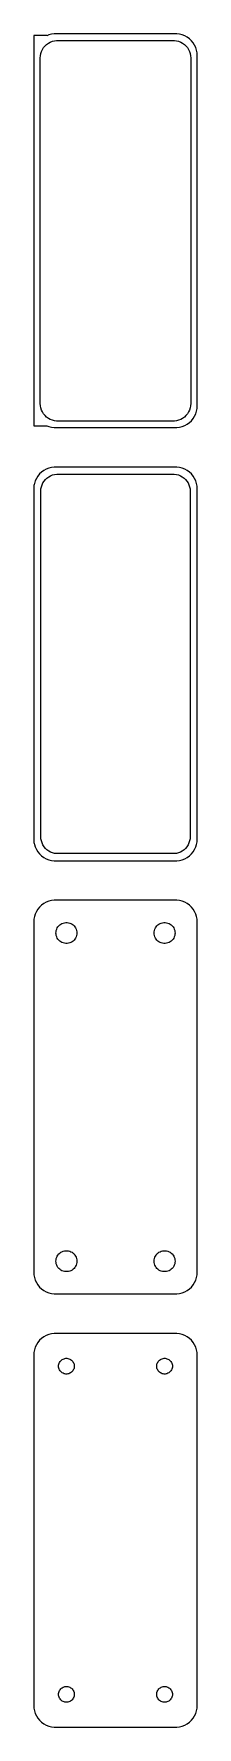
# Model space of a CAD drawing. Header units: metres. Extents: x -19 to 19, y 252 to 639.
import ezdxf

# ---------------------------------------------------------------- set-up
doc = ezdxf.new("R2010")
doc.units = ezdxf.units.M

msp = doc.modelspace()

# ---------------------------------------------------------------- linework, layer by layer
for p, q in [((-15.75, 638.615), (-18.75, 638.615)), ((-18.75, 638.615), (-18.75, 549.385)), ((-15.2951, 638.755), (-15.75, 638.575)), ((-15.75, 638.575), (-15.75, 638.615)), ((-14.6869, 638.911), (-15.2951, 638.755)), ((-14.0639, 638.99), (-14.6869, 638.911)), ((14.0639, 638.99), (-14.0639, 638.99)), ((14.6869, 638.911), (14.0639, 638.99)), ((15.2951, 638.755), (14.6869, 638.911)), ((15.8789, 638.524), (15.2951, 638.755)), ((16.4291, 638.222), (15.8789, 638.524)), ((-17.1243, 634.495), (-16.9691, 634.972)), ((-16.9691, 634.972), (-16.7552, 635.427)), ((-16.7552, 635.427), (-16.4861, 635.851)), ((-16.4861, 635.851), (-16.1659, 636.238)), ((-16.1659, 636.238), (-15.7997, 636.582)), ((-15.7997, 636.582), (-15.3933, 636.877)), ((-15.3933, 636.877), (-14.9531, 637.119)), ((-14.9531, 637.119), (-14.4861, 637.304)), ((-14.4861, 637.304), (-13.9995, 637.429)), ((-13.9995, 637.429), (-13.5012, 637.492)), ((-13.5012, 637.492), (13.5012, 637.492)), ((13.5012, 637.492), (13.9995, 637.429)), ((13.9995, 637.429), (14.4861, 637.304)), ((14.4861, 637.304), (14.9531, 637.119)), ((14.9531, 637.119), (15.3933, 636.877)), ((15.3933, 636.877), (15.7997, 636.582)), ((15.7997, 636.582), (16.1659, 636.238)), ((16.1659, 636.238), (16.4861, 635.851)), ((16.9371, 637.853), (16.4291, 638.222)), ((16.4861, 635.851), (16.7552, 635.427)), ((16.7552, 635.427), (16.9691, 634.972)), ((17.3948, 637.423), (16.9371, 637.853)), ((16.9691, 634.972), (17.1243, 634.495)), ((17.7951, 636.939), (17.3948, 637.423)), ((18.1315, 636.409), (17.7951, 636.939)), ((18.3989, 635.841), (18.1315, 636.409)), ((18.5929, 635.243), (18.3989, 635.841)), ((18.7106, 634.627), (18.5929, 635.243)), ((-17.25, 633.5), (-17.2184, 634.001)), ((-17.25, 554.5), (-17.25, 633.5)), ((-17.2184, 634.001), (-17.1243, 634.495)), ((17.1243, 634.495), (17.2184, 634.001)), ((17.2184, 634.001), (17.25, 633.5)), ((17.25, 633.5), (17.25, 554.5)), ((18.75, 634), (18.7106, 634.627)), ((18.75, 554), (18.75, 634)), ((-17.2184, 553.999), (-17.25, 554.5)), ((-17.1243, 553.505), (-17.2184, 553.999)), ((-16.9691, 553.028), (-17.1243, 553.505)), ((17.1243, 553.505), (16.9691, 553.028)), ((17.2184, 553.999), (17.1243, 553.505)), ((17.25, 554.5), (17.2184, 553.999)), ((18.7106, 553.373), (18.75, 554)), ((-16.7552, 552.573), (-16.9691, 553.028)), ((-16.4861, 552.149), (-16.7552, 552.573)), ((-16.1659, 551.762), (-16.4861, 552.149)), ((-15.7997, 551.418), (-16.1659, 551.762)), ((-15.3933, 551.123), (-15.7997, 551.418)), ((-14.9531, 550.881), (-15.3933, 551.123)), ((-14.4861, 550.696), (-14.9531, 550.881)), ((-13.9995, 550.571), (-14.4861, 550.696)), ((-13.5012, 550.508), (-13.9995, 550.571)), ((13.5012, 550.508), (-13.5012, 550.508)), ((13.9995, 550.571), (13.5012, 550.508)), ((14.4861, 550.696), (13.9995, 550.571)), ((14.9531, 550.881), (14.4861, 550.696)), ((15.3933, 551.123), (14.9531, 550.881)), ((15.7997, 551.418), (15.3933, 551.123)), ((16.1659, 551.762), (15.7997, 551.418)), ((15.8789, 549.476), (16.4291, 549.778)), ((16.4861, 552.149), (16.1659, 551.762)), ((16.4291, 549.778), (16.9371, 550.147)), ((16.7552, 552.573), (16.4861, 552.149)), ((16.9691, 553.028), (16.7552, 552.573)), ((16.9371, 550.147), (17.3948, 550.577)), ((17.3948, 550.577), (17.7951, 551.061)), ((17.7951, 551.061), (18.1315, 551.591)), ((18.1315, 551.591), (18.3989, 552.159)), ((18.3989, 552.159), (18.5929, 552.757)), ((18.5929, 552.757), (18.7106, 553.373)), ((-18.75, 549.385), (-15.75, 549.385)), ((-15.75, 549.385), (-15.75, 549.425)), ((-15.75, 549.425), (-15.2951, 549.245)), ((-15.2951, 549.245), (-14.6869, 549.089)), ((-14.6869, 549.089), (-14.0639, 549.01)), ((-14.0639, 549.01), (14.0639, 549.01)), ((14.0639, 549.01), (14.6869, 549.089)), ((14.6869, 549.089), (15.2951, 549.245)), ((15.2951, 549.245), (15.8789, 549.476)), ((-17.7951, 537.939), (-18.1315, 537.409)), ((-17.3948, 538.423), (-17.7951, 537.939)), ((-16.9371, 538.853), (-17.3948, 538.423)), ((-16.4291, 539.222), (-16.9371, 538.853)), ((-15.8789, 539.524), (-16.4291, 539.222)), ((-15.2951, 539.755), (-15.8789, 539.524)), ((-15.3251, 537.77), (-14.8989, 538.004)), ((-14.6869, 539.911), (-15.2951, 539.755)), ((-14.8989, 538.004), (-14.4467, 538.183)), ((-14.0639, 539.99), (-14.6869, 539.911)), ((-14.4467, 538.183), (-13.9756, 538.304)), ((14.0639, 539.99), (-14.0639, 539.99)), ((-13.9756, 538.304), (-13.4932, 538.365)), ((-13.4932, 538.365), (13.4932, 538.365)), ((13.4932, 538.365), (13.9756, 538.304)), ((13.9756, 538.304), (14.4467, 538.183)), ((14.6869, 539.911), (14.0639, 539.99)), ((14.4467, 538.183), (14.8989, 538.004)), ((15.2951, 539.755), (14.6869, 539.911)), ((14.8989, 538.004), (15.3251, 537.77)), ((15.8789, 539.524), (15.2951, 539.755)), ((16.4291, 539.222), (15.8789, 539.524)), ((16.9371, 538.853), (16.4291, 539.222)), ((17.3948, 538.423), (16.9371, 538.853)), ((17.7951, 537.939), (17.3948, 538.423)), ((18.1315, 537.409), (17.7951, 537.939)), ((-18.65, 535.944), (-18.75, 535.944)), ((-18.75, 535.944), (-18.75, 454.056)), ((-18.5929, 536.243), (-18.65, 535.944)), ((-18.3989, 536.841), (-18.5929, 536.243)), ((-18.1315, 537.409), (-18.3989, 536.841)), ((-17.1226, 534.5), (-17.0921, 534.985)), ((-17.1226, 455.5), (-17.1226, 534.5)), ((-17.0921, 534.985), (-17.001, 535.463)), ((-17.001, 535.463), (-16.8507, 535.926)), ((-16.8507, 535.926), (-16.6436, 536.366)), ((-16.6436, 536.366), (-16.383, 536.776)), ((-16.383, 536.776), (-16.073, 537.151)), ((-16.073, 537.151), (-15.7185, 537.484)), ((-15.7185, 537.484), (-15.3251, 537.77)), ((15.3251, 537.77), (15.7185, 537.484)), ((15.7185, 537.484), (16.073, 537.151)), ((16.073, 537.151), (16.383, 536.776)), ((16.383, 536.776), (16.6436, 536.366)), ((16.6436, 536.366), (16.8507, 535.926)), ((16.8507, 535.926), (17.001, 535.463)), ((17.001, 535.463), (17.0921, 534.985)), ((17.0921, 534.985), (17.1226, 534.5)), ((17.1226, 534.5), (17.1226, 455.5)), ((18.3989, 536.841), (18.1315, 537.409)), ((18.5929, 536.243), (18.3989, 536.841)), ((18.7106, 535.627), (18.5929, 536.243)), ((18.75, 535), (18.7106, 535.627)), ((18.75, 455), (18.75, 535)), ((-18.75, 454.056), (-18.65, 454.056)), ((-18.65, 454.056), (-18.5929, 453.757)), ((-18.5929, 453.757), (-18.3989, 453.159)), ((-18.3989, 453.159), (-18.1315, 452.591)), ((-17.0921, 455.015), (-17.1226, 455.5)), ((-17.001, 454.537), (-17.0921, 455.015)), ((-16.8507, 454.074), (-17.001, 454.537)), ((-16.6436, 453.634), (-16.8507, 454.074)), ((-16.383, 453.224), (-16.6436, 453.634)), ((-16.073, 452.849), (-16.383, 453.224)), ((-15.7185, 452.516), (-16.073, 452.849)), ((16.073, 452.849), (15.7185, 452.516)), ((16.383, 453.224), (16.073, 452.849)), ((16.6436, 453.634), (16.383, 453.224)), ((16.8507, 454.074), (16.6436, 453.634)), ((17.001, 454.537), (16.8507, 454.074)), ((17.0921, 455.015), (17.001, 454.537)), ((17.1226, 455.5), (17.0921, 455.015)), ((18.1315, 452.591), (18.3989, 453.159)), ((18.3989, 453.159), (18.5929, 453.757)), ((18.5929, 453.757), (18.7106, 454.373)), ((18.7106, 454.373), (18.75, 455)), ((-18.1315, 452.591), (-17.7951, 452.061)), ((-17.7951, 452.061), (-17.3948, 451.577)), ((-17.3948, 451.577), (-16.9371, 451.147)), ((-16.9371, 451.147), (-16.4291, 450.778)), ((-16.4291, 450.778), (-15.8789, 450.476)), ((-15.8789, 450.476), (-15.2951, 450.245)), ((-15.3251, 452.23), (-15.7185, 452.516)), ((-14.8989, 451.996), (-15.3251, 452.23)), ((-15.2951, 450.245), (-14.6869, 450.089)), ((-14.4467, 451.817), (-14.8989, 451.996)), ((-14.6869, 450.089), (-14.0639, 450.01)), ((-13.9756, 451.696), (-14.4467, 451.817)), ((-14.0639, 450.01), (14.0639, 450.01)), ((-13.4932, 451.635), (-13.9756, 451.696)), ((13.4932, 451.635), (-13.4932, 451.635)), ((13.9756, 451.696), (13.4932, 451.635)), ((14.4467, 451.817), (13.9756, 451.696)), ((14.0639, 450.01), (14.6869, 450.089)), ((14.8989, 451.996), (14.4467, 451.817)), ((14.6869, 450.089), (15.2951, 450.245)), ((15.3251, 452.23), (14.8989, 451.996)), ((15.2951, 450.245), (15.8789, 450.476)), ((15.7185, 452.516), (15.3251, 452.23)), ((15.8789, 450.476), (16.4291, 450.778)), ((16.4291, 450.778), (16.9371, 451.147)), ((16.9371, 451.147), (17.3948, 451.577)), ((17.3948, 451.577), (17.7951, 452.061)), ((17.7951, 452.061), (18.1315, 452.591)), ((-18.3989, 437.841), (-18.5929, 437.243)), ((-18.1315, 438.409), (-18.3989, 437.841)), ((-17.7951, 438.939), (-18.1315, 438.409)), ((-17.3948, 439.423), (-17.7951, 438.939)), ((-16.9371, 439.853), (-17.3948, 439.423)), ((-16.4291, 440.222), (-16.9371, 439.853)), ((-15.8789, 440.524), (-16.4291, 440.222)), ((-15.2951, 440.755), (-15.8789, 440.524)), ((-14.6869, 440.911), (-15.2951, 440.755)), ((-14.0639, 440.99), (-14.6869, 440.911)), ((14.0639, 440.99), (-14.0639, 440.99)), ((14.6869, 440.911), (14.0639, 440.99)), ((15.2951, 440.755), (14.6869, 440.911)), ((15.8789, 440.524), (15.2951, 440.755)), ((16.4291, 440.222), (15.8789, 440.524)), ((16.9371, 439.853), (16.4291, 440.222)), ((17.3948, 439.423), (16.9371, 439.853)), ((17.7951, 438.939), (17.3948, 439.423)), ((18.1315, 438.409), (17.7951, 438.939)), ((18.3989, 437.841), (18.1315, 438.409)), ((18.5929, 437.243), (18.3989, 437.841)), ((-18.7106, 436.627), (-18.75, 436)), ((-18.75, 436), (-18.75, 356)), ((-18.5929, 437.243), (-18.7106, 436.627)), ((-13.65, 433.5), (-13.6311, 433.801)), ((-13.6311, 433.199), (-13.65, 433.5)), ((-13.6311, 433.801), (-13.5746, 434.097)), ((-13.5746, 434.097), (-13.4815, 434.383)), ((-13.4815, 434.383), (-13.3531, 434.656)), ((-13.3531, 434.656), (-13.1916, 434.911)), ((-13.1916, 434.911), (-12.9995, 435.143)), ((-12.9995, 435.143), (-12.7798, 435.349)), ((-12.7798, 435.349), (-12.536, 435.526)), ((-12.536, 435.526), (-12.2719, 435.672)), ((-12.2719, 435.672), (-11.9916, 435.783)), ((-11.9916, 435.783), (-11.6997, 435.857)), ((-11.6997, 435.857), (-11.4007, 435.895)), ((-11.4007, 435.895), (-11.0993, 435.895)), ((-11.0993, 435.895), (-10.8003, 435.857)), ((-10.8003, 435.857), (-10.5083, 435.783)), ((-10.5083, 435.783), (-10.2281, 435.672)), ((-10.2281, 435.672), (-9.964, 435.526)), ((-9.964, 435.526), (-9.72017, 435.349)), ((-9.72017, 435.349), (-9.50047, 435.143)), ((-9.50047, 435.143), (-9.30835, 434.911)), ((-9.30835, 434.911), (-9.14685, 434.656)), ((-9.14685, 434.656), (-9.01852, 434.383)), ((-9.01852, 434.383), (-8.9254, 434.097)), ((-8.9254, 434.097), (-8.86891, 433.801)), ((-8.86891, 433.801), (-8.84999, 433.5)), ((-8.84999, 433.5), (-8.86891, 433.199)), ((8.84999, 433.5), (8.86891, 433.801)), ((8.86891, 433.199), (8.84999, 433.5)), ((8.86891, 433.801), (8.9254, 434.097)), ((8.9254, 434.097), (9.01852, 434.383)), ((9.01852, 434.383), (9.14685, 434.656)), ((9.14685, 434.656), (9.30835, 434.911)), ((9.30835, 434.911), (9.50047, 435.143)), ((9.50047, 435.143), (9.72017, 435.349)), ((9.72017, 435.349), (9.964, 435.526)), ((9.964, 435.526), (10.2281, 435.672)), ((10.2281, 435.672), (10.5083, 435.783)), ((10.5083, 435.783), (10.8003, 435.857)), ((10.8003, 435.857), (11.0993, 435.895)), ((11.0993, 435.895), (11.4007, 435.895)), ((11.4007, 435.895), (11.6997, 435.857)), ((11.6997, 435.857), (11.9916, 435.783)), ((11.9916, 435.783), (12.2719, 435.672)), ((12.2719, 435.672), (12.536, 435.526)), ((12.536, 435.526), (12.7798, 435.349)), ((12.7798, 435.349), (12.9995, 435.143)), ((12.9995, 435.143), (13.1916, 434.911)), ((13.1916, 434.911), (13.3531, 434.656)), ((13.3531, 434.656), (13.4815, 434.383)), ((13.4815, 434.383), (13.5746, 434.097)), ((13.5746, 434.097), (13.6311, 433.801)), ((13.6311, 433.801), (13.65, 433.5)), ((13.65, 433.5), (13.6311, 433.199)), ((18.7106, 436.627), (18.5929, 437.243)), ((18.75, 436), (18.7106, 436.627)), ((18.75, 356), (18.75, 436)), ((-13.5746, 432.903), (-13.6311, 433.199)), ((-13.4815, 432.617), (-13.5746, 432.903)), ((-13.3531, 432.344), (-13.4815, 432.617)), ((-13.1916, 432.089), (-13.3531, 432.344)), ((-12.9995, 431.857), (-13.1916, 432.089)), ((-12.7798, 431.651), (-12.9995, 431.857)), ((-12.536, 431.474), (-12.7798, 431.651)), ((-12.2719, 431.328), (-12.536, 431.474)), ((-11.9916, 431.217), (-12.2719, 431.328)), ((-11.6997, 431.143), (-11.9916, 431.217)), ((-11.4007, 431.105), (-11.6997, 431.143)), ((-11.0993, 431.105), (-11.4007, 431.105)), ((-10.8003, 431.143), (-11.0993, 431.105)), ((-10.5083, 431.217), (-10.8003, 431.143)), ((-10.2281, 431.328), (-10.5083, 431.217)), ((-9.964, 431.474), (-10.2281, 431.328)), ((-9.72017, 431.651), (-9.964, 431.474)), ((-9.50047, 431.857), (-9.72017, 431.651)), ((-9.30835, 432.089), (-9.50047, 431.857)), ((-9.14685, 432.344), (-9.30835, 432.089)), ((-9.01852, 432.617), (-9.14685, 432.344)), ((-8.9254, 432.903), (-9.01852, 432.617)), ((-8.86891, 433.199), (-8.9254, 432.903)), ((8.9254, 432.903), (8.86891, 433.199)), ((9.01852, 432.617), (8.9254, 432.903)), ((9.14685, 432.344), (9.01852, 432.617)), ((9.30835, 432.089), (9.14685, 432.344)), ((9.50047, 431.857), (9.30835, 432.089)), ((9.72017, 431.651), (9.50047, 431.857)), ((9.964, 431.474), (9.72017, 431.651)), ((10.2281, 431.328), (9.964, 431.474)), ((10.5083, 431.217), (10.2281, 431.328)), ((10.8003, 431.143), (10.5083, 431.217)), ((11.0993, 431.105), (10.8003, 431.143)), ((11.4007, 431.105), (11.0993, 431.105)), ((11.6997, 431.143), (11.4007, 431.105)), ((11.9916, 431.217), (11.6997, 431.143)), ((12.2719, 431.328), (11.9916, 431.217)), ((12.536, 431.474), (12.2719, 431.328)), ((12.7798, 431.651), (12.536, 431.474)), ((12.9995, 431.857), (12.7798, 431.651)), ((13.1916, 432.089), (12.9995, 431.857)), ((13.3531, 432.344), (13.1916, 432.089)), ((13.4815, 432.617), (13.3531, 432.344)), ((13.5746, 432.903), (13.4815, 432.617)), ((13.6311, 433.199), (13.5746, 432.903)), ((-13.3531, 359.656), (-13.1916, 359.911)), ((-13.1916, 359.911), (-12.9995, 360.143)), ((-12.9995, 360.143), (-12.7798, 360.349)), ((-12.7798, 360.349), (-12.536, 360.526)), ((-12.536, 360.526), (-12.2719, 360.672)), ((-12.2719, 360.672), (-11.9916, 360.783)), ((-11.9916, 360.783), (-11.6997, 360.857)), ((-11.6997, 360.857), (-11.4007, 360.895)), ((-11.4007, 360.895), (-11.0993, 360.895)), ((-11.0993, 360.895), (-10.8003, 360.857)), ((-10.8003, 360.857), (-10.5083, 360.783)), ((-10.5083, 360.783), (-10.2281, 360.672)), ((-10.2281, 360.672), (-9.964, 360.526)), ((-9.964, 360.526), (-9.72017, 360.349)), ((-9.72017, 360.349), (-9.50047, 360.143)), ((-9.50047, 360.143), (-9.30835, 359.911)), ((-9.30835, 359.911), (-9.14685, 359.656)), ((9.14685, 359.656), (9.30835, 359.911)), ((9.30835, 359.911), (9.50047, 360.143)), ((9.50047, 360.143), (9.72017, 360.349)), ((9.72017, 360.349), (9.964, 360.526)), ((9.964, 360.526), (10.2281, 360.672)), ((10.2281, 360.672), (10.5083, 360.783)), ((10.5083, 360.783), (10.8003, 360.857)), ((10.8003, 360.857), (11.0993, 360.895)), ((11.0993, 360.895), (11.4007, 360.895)), ((11.4007, 360.895), (11.6997, 360.857)), ((11.6997, 360.857), (11.9916, 360.783)), ((11.9916, 360.783), (12.2719, 360.672)), ((12.2719, 360.672), (12.536, 360.526)), ((12.536, 360.526), (12.7798, 360.349)), ((12.7798, 360.349), (12.9995, 360.143)), ((12.9995, 360.143), (13.1916, 359.911)), ((13.1916, 359.911), (13.3531, 359.656)), ((-13.65, 358.5), (-13.6311, 358.801)), ((-13.6311, 358.199), (-13.65, 358.5)), ((-13.6311, 358.801), (-13.5746, 359.097)), ((-13.5746, 357.903), (-13.6311, 358.199)), ((-13.5746, 359.097), (-13.4815, 359.383)), ((-13.4815, 357.617), (-13.5746, 357.903)), ((-13.4815, 359.383), (-13.3531, 359.656)), ((-13.3531, 357.344), (-13.4815, 357.617)), ((-13.1916, 357.089), (-13.3531, 357.344)), ((-12.9995, 356.857), (-13.1916, 357.089)), ((-12.7798, 356.651), (-12.9995, 356.857)), ((-12.536, 356.474), (-12.7798, 356.651)), ((-12.2719, 356.328), (-12.536, 356.474)), ((-11.9916, 356.217), (-12.2719, 356.328)), ((-11.6997, 356.143), (-11.9916, 356.217)), ((-11.4007, 356.105), (-11.6997, 356.143)), ((-11.0993, 356.105), (-11.4007, 356.105)), ((-10.8003, 356.143), (-11.0993, 356.105)), ((-10.5083, 356.217), (-10.8003, 356.143)), ((-10.2281, 356.328), (-10.5083, 356.217)), ((-9.964, 356.474), (-10.2281, 356.328)), ((-9.72017, 356.651), (-9.964, 356.474)), ((-9.50047, 356.857), (-9.72017, 356.651)), ((-9.30835, 357.089), (-9.50047, 356.857)), ((-9.14685, 357.344), (-9.30835, 357.089)), ((-9.14685, 359.656), (-9.01852, 359.383)), ((-9.01852, 357.617), (-9.14685, 357.344)), ((-9.01852, 359.383), (-8.9254, 359.097)), ((-8.9254, 357.903), (-9.01852, 357.617)), ((-8.9254, 359.097), (-8.86891, 358.801)), ((-8.86891, 358.199), (-8.9254, 357.903)), ((-8.86891, 358.801), (-8.84999, 358.5)), ((-8.84999, 358.5), (-8.86891, 358.199)), ((8.84999, 358.5), (8.86891, 358.801)), ((8.86891, 358.199), (8.84999, 358.5)), ((8.86891, 358.801), (8.9254, 359.097)), ((8.9254, 357.903), (8.86891, 358.199)), ((8.9254, 359.097), (9.01852, 359.383)), ((9.01852, 357.617), (8.9254, 357.903)), ((9.01852, 359.383), (9.14685, 359.656)), ((9.14685, 357.344), (9.01852, 357.617)), ((9.30835, 357.089), (9.14685, 357.344)), ((9.50047, 356.857), (9.30835, 357.089)), ((9.72017, 356.651), (9.50047, 356.857)), ((9.964, 356.474), (9.72017, 356.651)), ((10.2281, 356.328), (9.964, 356.474)), ((10.5083, 356.217), (10.2281, 356.328)), ((10.8003, 356.143), (10.5083, 356.217)), ((11.0993, 356.105), (10.8003, 356.143)), ((11.4007, 356.105), (11.0993, 356.105)), ((11.6997, 356.143), (11.4007, 356.105)), ((11.9916, 356.217), (11.6997, 356.143)), ((12.2719, 356.328), (11.9916, 356.217)), ((12.536, 356.474), (12.2719, 356.328)), ((12.7798, 356.651), (12.536, 356.474)), ((12.9995, 356.857), (12.7798, 356.651)), ((13.1916, 357.089), (12.9995, 356.857)), ((13.3531, 357.344), (13.1916, 357.089)), ((13.3531, 359.656), (13.4815, 359.383)), ((13.4815, 357.617), (13.3531, 357.344)), ((13.4815, 359.383), (13.5746, 359.097)), ((13.5746, 357.903), (13.4815, 357.617)), ((13.5746, 359.097), (13.6311, 358.801)), ((13.6311, 358.199), (13.5746, 357.903)), ((13.6311, 358.801), (13.65, 358.5)), ((13.65, 358.5), (13.6311, 358.199)), ((-18.75, 356), (-18.7106, 355.373)), ((-18.7106, 355.373), (-18.5929, 354.757)), ((-18.5929, 354.757), (-18.3989, 354.159)), ((-18.3989, 354.159), (-18.1315, 353.591)), ((-18.1315, 353.591), (-17.7951, 353.061)), ((-17.7951, 353.061), (-17.3948, 352.577)), ((-17.3948, 352.577), (-16.9371, 352.147)), ((16.9371, 352.147), (17.3948, 352.577)), ((17.3948, 352.577), (17.7951, 353.061)), ((17.7951, 353.061), (18.1315, 353.591)), ((18.1315, 353.591), (18.3989, 354.159)), ((18.3989, 354.159), (18.5929, 354.757)), ((18.5929, 354.757), (18.7106, 355.373)), ((18.7106, 355.373), (18.75, 356)), ((-16.9371, 352.147), (-16.4291, 351.778)), ((-16.4291, 351.778), (-15.8789, 351.476)), ((-15.8789, 351.476), (-15.2951, 351.245)), ((-15.2951, 351.245), (-14.6869, 351.089)), ((-14.6869, 351.089), (-14.0639, 351.01)), ((-14.0639, 351.01), (14.0639, 351.01)), ((14.0639, 351.01), (14.6869, 351.089)), ((14.6869, 351.089), (15.2951, 351.245)), ((15.2951, 351.245), (15.8789, 351.476)), ((15.8789, 351.476), (16.4291, 351.778)), ((16.4291, 351.778), (16.9371, 352.147)), ((-16.9371, 340.853), (-17.3948, 340.423)), ((-16.4291, 341.222), (-16.9371, 340.853)), ((-15.8789, 341.524), (-16.4291, 341.222)), ((-15.2951, 341.755), (-15.8789, 341.524)), ((-14.6869, 341.911), (-15.2951, 341.755)), ((-14.0639, 341.99), (-14.6869, 341.911)), ((14.0639, 341.99), (-14.0639, 341.99)), ((14.6869, 341.911), (14.0639, 341.99)), ((15.2951, 341.755), (14.6869, 341.911)), ((15.8789, 341.524), (15.2951, 341.755)), ((16.4291, 341.222), (15.8789, 341.524)), ((16.9371, 340.853), (16.4291, 341.222)), ((17.3948, 340.423), (16.9371, 340.853)), ((-18.7106, 337.627), (-18.75, 337)), ((-18.75, 337), (-18.75, 257)), ((-18.5929, 338.243), (-18.7106, 337.627)), ((-18.3989, 338.841), (-18.5929, 338.243)), ((-18.1315, 339.409), (-18.3989, 338.841)), ((-17.7951, 339.939), (-18.1315, 339.409)), ((-17.3948, 340.423), (-17.7951, 339.939)), ((17.7951, 339.939), (17.3948, 340.423)), ((18.1315, 339.409), (17.7951, 339.939)), ((18.3989, 338.841), (18.1315, 339.409)), ((18.5929, 338.243), (18.3989, 338.841)), ((18.7106, 337.627), (18.5929, 338.243)), ((18.75, 337), (18.7106, 337.627)), ((18.75, 257), (18.75, 337)), ((-13.05, 334.5), (-13.0358, 334.726)), ((-13.0358, 334.274), (-13.05, 334.5)), ((-13.0358, 334.726), (-12.9934, 334.948)), ((-12.9934, 334.052), (-13.0358, 334.274)), ((-12.9934, 334.948), (-12.9236, 335.163)), ((-12.9236, 333.837), (-12.9934, 334.052)), ((-12.9236, 335.163), (-12.8273, 335.367)), ((-12.8273, 333.633), (-12.9236, 333.837)), ((-12.8273, 335.367), (-12.7062, 335.558)), ((-12.7062, 333.442), (-12.8273, 333.633)), ((-12.7062, 335.558), (-12.5621, 335.732)), ((-12.5621, 333.268), (-12.7062, 333.442)), ((-12.5621, 335.732), (-12.3974, 335.887)), ((-12.3974, 333.113), (-12.5621, 333.268)), ((-12.3974, 335.887), (-12.2145, 336.02)), ((-12.2145, 332.98), (-12.3974, 333.113)), ((-12.2145, 336.02), (-12.0164, 336.129)), ((-12.0164, 332.871), (-12.2145, 332.98)), ((-12.0164, 336.129), (-11.8062, 336.212)), ((-11.8062, 332.788), (-12.0164, 332.871)), ((-11.8062, 336.212), (-11.5873, 336.268)), ((-11.5873, 336.268), (-11.363, 336.296)), ((-11.363, 336.296), (-11.137, 336.296)), ((-11.137, 336.296), (-10.9127, 336.268)), ((-10.9127, 336.268), (-10.6938, 336.212)), ((-10.6938, 336.212), (-10.4836, 336.129)), ((-10.4836, 332.871), (-10.6938, 332.788)), ((-10.4836, 336.129), (-10.2855, 336.02)), ((-10.2855, 332.98), (-10.4836, 332.871)), ((-10.2855, 336.02), (-10.1026, 335.887)), ((-10.1026, 333.113), (-10.2855, 332.98)), ((-10.1026, 335.887), (-9.93785, 335.732)), ((-9.93785, 333.268), (-10.1026, 333.113)), ((-9.93785, 335.732), (-9.79376, 335.558)), ((-9.79376, 333.442), (-9.93785, 333.268)), ((-9.79376, 335.558), (-9.67264, 335.367)), ((-9.67264, 333.633), (-9.79376, 333.442)), ((-9.67264, 335.367), (-9.5764, 335.163)), ((-9.5764, 333.837), (-9.67264, 333.633)), ((-9.5764, 335.163), (-9.50655, 334.948)), ((-9.50655, 334.052), (-9.5764, 333.837)), ((-9.50655, 334.948), (-9.46419, 334.726)), ((-9.46419, 334.274), (-9.50655, 334.052)), ((-9.46419, 334.726), (-9.45, 334.5)), ((-9.45, 334.5), (-9.46419, 334.274)), ((9.45, 334.5), (9.46419, 334.726)), ((9.46419, 334.274), (9.45, 334.5)), ((9.46419, 334.726), (9.50655, 334.948)), ((9.50655, 334.052), (9.46419, 334.274)), ((9.50655, 334.948), (9.5764, 335.163)), ((9.5764, 333.837), (9.50655, 334.052)), ((9.5764, 335.163), (9.67264, 335.367)), ((9.67264, 333.633), (9.5764, 333.837)), ((9.67264, 335.367), (9.79376, 335.558)), ((9.79376, 333.442), (9.67264, 333.633)), ((9.79376, 335.558), (9.93785, 335.732)), ((9.93785, 333.268), (9.79376, 333.442)), ((9.93785, 335.732), (10.1026, 335.887)), ((10.1026, 333.113), (9.93785, 333.268)), ((10.1026, 335.887), (10.2855, 336.02)), ((10.2855, 332.98), (10.1026, 333.113)), ((10.2855, 336.02), (10.4836, 336.129)), ((10.4836, 332.871), (10.2855, 332.98)), ((10.4836, 336.129), (10.6938, 336.212)), ((10.6938, 332.788), (10.4836, 332.871)), ((10.6938, 336.212), (10.9127, 336.268)), ((10.9127, 336.268), (11.137, 336.296)), ((11.137, 336.296), (11.363, 336.296)), ((11.363, 336.296), (11.5873, 336.268)), ((11.5873, 336.268), (11.8062, 336.212)), ((11.8062, 336.212), (12.0164, 336.129)), ((12.0164, 332.871), (11.8062, 332.788)), ((12.0164, 336.129), (12.2145, 336.02)), ((12.2145, 332.98), (12.0164, 332.871)), ((12.2145, 336.02), (12.3974, 335.887)), ((12.3974, 333.113), (12.2145, 332.98)), ((12.3974, 335.887), (12.5621, 335.732)), ((12.5621, 333.268), (12.3974, 333.113)), ((12.5621, 335.732), (12.7062, 335.558)), ((12.7062, 333.442), (12.5621, 333.268)), ((12.7062, 335.558), (12.8273, 335.367)), ((12.8273, 333.633), (12.7062, 333.442)), ((12.8273, 335.367), (12.9236, 335.163)), ((12.9236, 333.837), (12.8273, 333.633)), ((12.9236, 335.163), (12.9934, 334.948)), ((12.9934, 334.052), (12.9236, 333.837)), ((12.9934, 334.948), (13.0358, 334.726)), ((13.0358, 334.274), (12.9934, 334.052)), ((13.0358, 334.726), (13.05, 334.5)), ((13.05, 334.5), (13.0358, 334.274)), ((-11.5873, 332.732), (-11.8062, 332.788)), ((-11.363, 332.704), (-11.5873, 332.732)), ((-11.137, 332.704), (-11.363, 332.704)), ((-10.9127, 332.732), (-11.137, 332.704)), ((-10.6938, 332.788), (-10.9127, 332.732)), ((10.9127, 332.732), (10.6938, 332.788)), ((11.137, 332.704), (10.9127, 332.732)), ((11.363, 332.704), (11.137, 332.704)), ((11.5873, 332.732), (11.363, 332.704)), ((11.8062, 332.788), (11.5873, 332.732)), ((-13.05, 259.5), (-13.0358, 259.726)), ((-13.0358, 259.274), (-13.05, 259.5)), ((-13.0358, 259.726), (-12.9934, 259.948)), ((-12.9934, 259.948), (-12.9236, 260.163)), ((-12.9236, 260.163), (-12.8273, 260.367)), ((-12.8273, 260.367), (-12.7062, 260.558)), ((-12.7062, 260.558), (-12.5621, 260.732)), ((-12.5621, 260.732), (-12.3974, 260.887)), ((-12.3974, 260.887), (-12.2145, 261.02)), ((-12.2145, 261.02), (-12.0164, 261.129)), ((-12.0164, 261.129), (-11.8062, 261.212)), ((-11.8062, 261.212), (-11.5873, 261.268)), ((-11.5873, 261.268), (-11.363, 261.296)), ((-11.363, 261.296), (-11.137, 261.296)), ((-11.137, 261.296), (-10.9127, 261.268)), ((-10.9127, 261.268), (-10.6938, 261.212)), ((-10.6938, 261.212), (-10.4836, 261.129)), ((-10.4836, 261.129), (-10.2855, 261.02)), ((-10.2855, 261.02), (-10.1026, 260.887)), ((-10.1026, 260.887), (-9.93785, 260.732)), ((-9.93785, 260.732), (-9.79376, 260.558)), ((-9.79376, 260.558), (-9.67264, 260.367)), ((-9.67264, 260.367), (-9.5764, 260.163)), ((-9.5764, 260.163), (-9.50655, 259.948)), ((-9.50655, 259.948), (-9.46419, 259.726)), ((-9.46419, 259.726), (-9.45, 259.5)), ((-9.45, 259.5), (-9.46419, 259.274)), ((9.45, 259.5), (9.46419, 259.726)), ((9.46419, 259.274), (9.45, 259.5)), ((9.46419, 259.726), (9.50655, 259.948)), ((9.50655, 259.948), (9.5764, 260.163)), ((9.5764, 260.163), (9.67264, 260.367)), ((9.67264, 260.367), (9.79376, 260.558)), ((9.79376, 260.558), (9.93785, 260.732)), ((9.93785, 260.732), (10.1026, 260.887)), ((10.1026, 260.887), (10.2855, 261.02)), ((10.2855, 261.02), (10.4836, 261.129)), ((10.4836, 261.129), (10.6938, 261.212)), ((10.6938, 261.212), (10.9127, 261.268)), ((10.9127, 261.268), (11.137, 261.296)), ((11.137, 261.296), (11.363, 261.296)), ((11.363, 261.296), (11.5873, 261.268)), ((11.5873, 261.268), (11.8062, 261.212)), ((11.8062, 261.212), (12.0164, 261.129)), ((12.0164, 261.129), (12.2145, 261.02)), ((12.2145, 261.02), (12.3974, 260.887)), ((12.3974, 260.887), (12.5621, 260.732)), ((12.5621, 260.732), (12.7062, 260.558)), ((12.7062, 260.558), (12.8273, 260.367)), ((12.8273, 260.367), (12.9236, 260.163)), ((12.9236, 260.163), (12.9934, 259.948)), ((12.9934, 259.948), (13.0358, 259.726)), ((13.0358, 259.726), (13.05, 259.5)), ((13.05, 259.5), (13.0358, 259.274)), ((-18.75, 257), (-18.7106, 256.373)), ((-18.7106, 256.373), (-18.5929, 255.757)), ((-18.5929, 255.757), (-18.3989, 255.159)), ((-12.9934, 259.052), (-13.0358, 259.274)), ((-12.9236, 258.837), (-12.9934, 259.052)), ((-12.8273, 258.633), (-12.9236, 258.837)), ((-12.7062, 258.442), (-12.8273, 258.633)), ((-12.5621, 258.268), (-12.7062, 258.442)), ((-12.3974, 258.113), (-12.5621, 258.268)), ((-12.2145, 257.98), (-12.3974, 258.113)), ((-12.0164, 257.871), (-12.2145, 257.98)), ((-11.8062, 257.788), (-12.0164, 257.871)), ((-11.5873, 257.732), (-11.8062, 257.788)), ((-11.363, 257.704), (-11.5873, 257.732)), ((-11.137, 257.704), (-11.363, 257.704)), ((-10.9127, 257.732), (-11.137, 257.704)), ((-10.6938, 257.788), (-10.9127, 257.732)), ((-10.4836, 257.871), (-10.6938, 257.788)), ((-10.2855, 257.98), (-10.4836, 257.871)), ((-10.1026, 258.113), (-10.2855, 257.98)), ((-9.93785, 258.268), (-10.1026, 258.113)), ((-9.79376, 258.442), (-9.93785, 258.268)), ((-9.67264, 258.633), (-9.79376, 258.442)), ((-9.5764, 258.837), (-9.67264, 258.633)), ((-9.50655, 259.052), (-9.5764, 258.837)), ((-9.46419, 259.274), (-9.50655, 259.052)), ((9.50655, 259.052), (9.46419, 259.274)), ((9.5764, 258.837), (9.50655, 259.052)), ((9.67264, 258.633), (9.5764, 258.837)), ((9.79376, 258.442), (9.67264, 258.633)), ((9.93785, 258.268), (9.79376, 258.442)), ((10.1026, 258.113), (9.93785, 258.268)), ((10.2855, 257.98), (10.1026, 258.113)), ((10.4836, 257.871), (10.2855, 257.98)), ((10.6938, 257.788), (10.4836, 257.871)), ((10.9127, 257.732), (10.6938, 257.788)), ((11.137, 257.704), (10.9127, 257.732)), ((11.363, 257.704), (11.137, 257.704)), ((11.5873, 257.732), (11.363, 257.704)), ((11.8062, 257.788), (11.5873, 257.732)), ((12.0164, 257.871), (11.8062, 257.788)), ((12.2145, 257.98), (12.0164, 257.871)), ((12.3974, 258.113), (12.2145, 257.98)), ((12.5621, 258.268), (12.3974, 258.113)), ((12.7062, 258.442), (12.5621, 258.268)), ((12.8273, 258.633), (12.7062, 258.442)), ((12.9236, 258.837), (12.8273, 258.633)), ((12.9934, 259.052), (12.9236, 258.837)), ((13.0358, 259.274), (12.9934, 259.052)), ((18.3989, 255.159), (18.5929, 255.757)), ((18.5929, 255.757), (18.7106, 256.373)), ((18.7106, 256.373), (18.75, 257)), ((-18.3989, 255.159), (-18.1315, 254.591)), ((-18.1315, 254.591), (-17.7951, 254.061)), ((-17.7951, 254.061), (-17.3948, 253.577)), ((-17.3948, 253.577), (-16.9371, 253.147)), ((-16.9371, 253.147), (-16.4291, 252.778)), ((-16.4291, 252.778), (-15.8789, 252.476)), ((-15.8789, 252.476), (-15.2951, 252.245)), ((-15.2951, 252.245), (-14.6869, 252.089)), ((-14.6869, 252.089), (-14.0639, 252.01)), ((-14.0639, 252.01), (14.0639, 252.01)), ((14.0639, 252.01), (14.6869, 252.089)), ((14.6869, 252.089), (15.2951, 252.245)), ((15.2951, 252.245), (15.8789, 252.476)), ((15.8789, 252.476), (16.4291, 252.778)), ((16.4291, 252.778), (16.9371, 253.147)), ((16.9371, 253.147), (17.3948, 253.577)), ((17.3948, 253.577), (17.7951, 254.061)), ((17.7951, 254.061), (18.1315, 254.591)), ((18.1315, 254.591), (18.3989, 255.159))]:
    msp.add_line(p, q)

doc.saveas('drawing.dxf')
